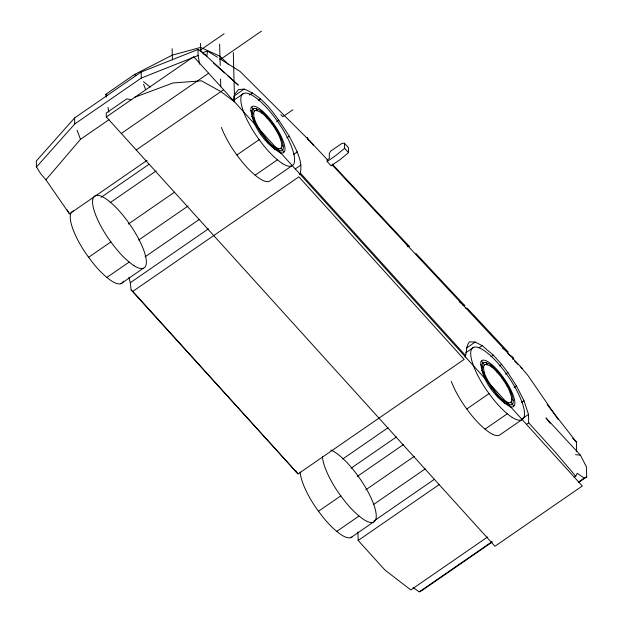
<?xml version="1.0" encoding="UTF-8"?>
<svg xmlns="http://www.w3.org/2000/svg" width="623" height="623" viewBox="0 0 623 623"><rect width="100%" height="100%" fill="white"/><g stroke="black" fill="none" stroke-linecap="round" stroke-linejoin="round"><path stroke-width="0.93" d="M299.834 174.635C303.993 161.217 294.983 147.744 289.282 136.188C277.406 118.245 265.281 97.095 244.13 89.097L238.609 89.58L234.832 93.995L232.901 100.42M281.9 145.034L281.588 147.534L280.334 148.819C271.457 147.924 266.317 138.462 261.208 132.099C257.72 125.939 252.837 119.227 253.857 111.79L255.111 110.505C262.065 110.707 266.426 117.739 270.748 122.349C275.685 129.163 280.638 136.538 281.9 145.034L283.434 146.701L283.091 149.473L281.697 150.898C271.862 149.902 266.161 139.412 260.507 132.364C256.637 125.534 251.225 118.09 252.354 109.85L253.74 108.425C261.45 108.651 266.286 116.446 271.075 121.555C276.55 129.109 282.04 137.286 283.434 146.701M511.787 399L511.475 401.5L510.221 402.785C501.344 401.882 496.204 392.42 491.103 386.065C487.614 379.905 482.732 373.185 483.744 365.748L485.005 364.463C491.952 364.665 496.321 371.705 500.635 376.308C505.572 383.122 510.533 390.504 511.787 399L513.329 400.667L512.986 403.439L511.592 404.864C501.749 403.868 496.056 393.378 490.394 386.322C486.524 379.5 481.12 372.056 482.241 363.809L483.635 362.384C491.337 362.609 496.181 370.412 500.962 375.513C506.437 383.067 511.935 391.252 513.329 400.667M217.396 57.223L207.498 51.047L206.813 56.335L204.912 54.24M465.085 357.181C467.102 352.12 465.615 346.326 469.469 341.848L475.185 342.043L482.155 345.625L493.307 355.149L501.655 364.369L507.885 372.562L516.42 385.933L524.021 400.745L528.506 414.396L528.725 422.83L555.443 452.345L575.73 476.198L574.126 477.296M512.807 359.339L513.375 357.516L507.776 353.724M575.73 476.198L577.233 473.285L584.172 478.106L586.687 476.906L586.422 466.853L580.457 455.203L545.958 417.877L550.109 423.243M147.059 160.352L69.488 213.853L45.915 179.806L80.484 139.326L108.994 119.655M227.434 75.484L238.313 85.164L200.738 50.837L197.95 49.505L141.133 72.058L74.589 117.949L36.313 160.991L36.477 166.995L40.697 173.747L45.915 179.806M36.477 166.995L74.752 123.954L141.289 78.062L198.114 55.509L197.95 49.505M261.115 134.467L262.205 133.493M272.251 124.46L272.796 123.969M491.01 388.433L492.1 387.451M502.146 378.418L502.691 377.927M344.472 143.228L344.605 148.313L335.898 155.477L327.168 161.497L331.086 165.827L339.815 159.799L348.522 152.635L348.389 147.55L344.472 143.228L341.934 143.391L330.463 151.303L329.248 153.71L329.372 158.398L327.13 159.947L327.168 161.497M106.229 97.133L105.746 94.322L134.443 74.526L172.298 55.151L200.606 47.426L219.958 56.21L228.345 64.278M199.415 50.79L224.109 33.751M106.338 116.945L193.683 56.701L582.295 486.01L494.95 546.254L106.338 116.945L106.237 113.051L126.781 98.878L131.321 99.711M220.051 59.691L261.426 31.15M121.29 133.462L208.635 73.218M136.242 149.979L223.587 89.735M233.773 96.238L244.13 89.097M233.461 100.482L243.819 93.341M101.144 197.312L148.959 164.324M249.387 95.062L252.572 92.866M109.983 202.771L156.209 170.889M258.226 100.521L260.616 98.878M292.849 109.796L282.865 116.68L280.771 114.663M128.307 224.07L174.533 192.188M276.55 121.82L278.94 120.177M88.637 257.26L110.925 241.888M236.904 154.995L259.199 139.622M138.649 240.081L188.06 206.003M286.892 137.839L289.282 136.188M106.891 277.43L129.179 262.049M255.157 175.164L277.453 159.792M145.089 256.824L199.29 219.444M293.34 154.574L297.327 151.825M121.064 283.621L143.36 268.248M291.626 165.983L269.338 181.355A43.587 12.818 55.4 0 1 259.962 178.801C248.951 171.239 240.587 160.563 233.088 149.66A43.587 12.818 55.4 0 1 221.399 127.435M131.11 289.968L132.808 291.385L298.892 176.839L464.143 359.385L298.059 473.939L131.11 289.968L130.308 282.71L208.409 228.843M295.286 168.926L300.87 165.072M466.417 348.093L475.185 342.043M465.747 352.797L473.706 347.307M478.97 347.821L482.155 345.625M342.673 459.042L388.098 427.705M490.916 356.792L493.307 355.149M351.022 468.27L396.454 436.933M499.264 366.02L501.655 364.369M357.244 476.455L403.47 444.573M505.494 374.205L507.885 372.562M318.524 511.218L340.82 495.846M466.798 408.961L489.086 393.58M365.787 489.826L414.404 456.293M514.03 387.584L516.42 385.933M373.379 504.638L425.19 468.909M521.63 402.396L524.021 400.745M336.778 531.388L359.074 516.015M485.052 429.122L507.34 413.75M373.886 521.038L434.457 479.258M522.129 418.796L528.506 414.396M350.959 537.579L373.247 522.206M521.521 419.941L499.225 435.321A43.587 12.818 55.4 0 1 489.857 432.767C478.846 425.198 470.474 414.529 462.982 403.618A43.587 12.818 55.4 0 1 451.286 381.393M487.661 536.933L410.806 589.942L384.882 569.983L358.163 540.468L439.456 484.398M526.334 424.481L528.725 422.83M413.08 587.567L419.248 591.85L492.1 541.605M578.565 481.968L584.172 478.106M492.217 542.065L421.763 590.659L419.248 591.85M578.681 482.428L586.687 476.906M135.035 97.149L173.03 82.96L201.486 80.826L220.885 91.597L234.598 101.899L233.306 52.542M202.662 52.636L207.498 51.047M407.434 246.685L409.311 246.397L332.184 164.051M280.49 152.947L283.068 152.97L284.594 151.412A27.973 8.224 55.4 0 0 273.575 123.681A27.973 8.224 55.4 0 0 252.377 106.354L250.851 107.911C251.256 125.511 265.523 144.357 280.49 152.947L278.216 148.796M510.385 406.905L512.955 406.936L514.481 405.371A27.973 8.224 55.4 0 0 503.462 377.639A27.973 8.224 55.4 0 0 482.272 360.312L480.746 361.877C481.151 379.469 495.417 398.323 510.385 406.905L508.103 402.762M575.527 454.642L580.457 455.203M462.912 305.371L464.797 305.644L415.923 253.46M465.498 308.081L467.39 308.408L508.29 352.081L502.668 348.288M255.344 124.958L257.486 125.667M277.227 132.193L278.31 132.551M485.239 378.924L487.373 379.625M507.122 386.151L508.197 386.509M136.172 75.399L134.443 74.526L135.946 75.726M219.826 58.741L240.057 71.45L309.576 140.681L327.721 160.111M406.85 244.831L409.311 246.397M459.221 301.797L464.797 305.644M105.746 94.322L107.304 95.467M280.233 138.711L281.619 139.754M510.128 392.669L511.506 393.72M143.485 81.699L150.268 87.072M251.7 116.454L254.511 118.697M481.587 370.412L484.406 372.663M213.65 63.227L224.529 72.907M514.59 361.184L518.017 364.447M520.766 367.064L527.954 375.498L558.169 419.419M572.599 438.179L576.407 442.065L576.657 451.691M332.184 164.893L522.136 368.372M344.605 148.313L348.522 152.635M200.738 50.837L204.344 54.816M250.539 110.396L253.608 113.783M480.434 364.362L483.503 367.741M300.457 173.163L465.708 355.71M132.808 291.385L298.059 473.939M309.576 140.681L313.213 145.159M547.22 404.654L576.407 442.065M481.571 361.029L484.445 365.039M510.915 402.069L513.788 406.087M251.684 107.063L254.55 111.073M281.028 148.11L283.893 152.121M66.98 209.764L69.488 213.853M485.979 362.415L487.116 364.486M256.084 108.449L257.221 110.528M308.985 140.899L307.271 137.449L307.567 139.35M143.602 84.276L145.587 89.603M77.065 130.168L80.484 139.326M490.971 365.288L491.602 367.064M503.205 399.865L504.459 403.416M261.084 111.33L261.707 113.106M273.31 145.899L274.564 149.45M128.891 277.414L130.308 282.71M198.114 55.509L199.617 64.13M108.02 107.444L108.83 112.132M296.096 470.902L296.361 472.514M496.874 370.662L496.905 371.892M497.497 394.382L497.559 396.82M357.945 532.034L358.163 540.468M266.979 116.703L267.01 117.934M267.602 140.424L267.664 142.862M219.639 44.124L220.199 65.493M220.558 79.028L220.76 86.761M200.505 43.47L200.707 51.242M172.135 48.719L172.423 59.94M141.133 72.058L141.289 78.062M74.589 117.949L74.752 123.954M330.852 450.079A43.587 12.818 55.4 0 1 370.529 496.827A43.587 12.818 55.4 0 1 363.879 519.652C352.867 512.083 344.503 501.414 337.004 490.511A43.587 12.818 55.4 0 1 322.465 456.745M352.361 536.668A43.587 12.818 55.4 0 1 341.583 535.025C330.572 527.463 322.208 516.786 314.708 505.884A43.587 12.818 55.4 0 1 300.177 472.117M123.447 281.183A43.587 12.818 55.4 0 1 111.696 281.066C100.685 273.497 92.313 262.828 84.821 251.926A43.587 12.818 55.4 0 1 73.257 210.979M282.25 163.428C271.246 155.859 262.875 145.19 255.383 134.288A43.587 12.818 55.4 0 1 246.319 93.092A43.587 12.818 55.4 0 1 287.491 137.745A43.587 12.818 55.4 0 1 282.25 163.428M512.145 417.387C501.133 409.825 492.77 399.148 485.27 388.246A43.587 12.818 55.4 0 1 476.213 347.05A43.587 12.818 55.4 0 1 517.386 391.703A43.587 12.818 55.4 0 1 512.145 417.387M133.984 265.694C122.972 258.124 114.609 247.456 107.109 236.545A43.587 12.818 55.4 0 1 98.052 195.357A43.587 12.818 55.4 0 1 139.225 240.003A43.587 12.818 55.4 0 1 133.984 265.694"/></g></svg>
